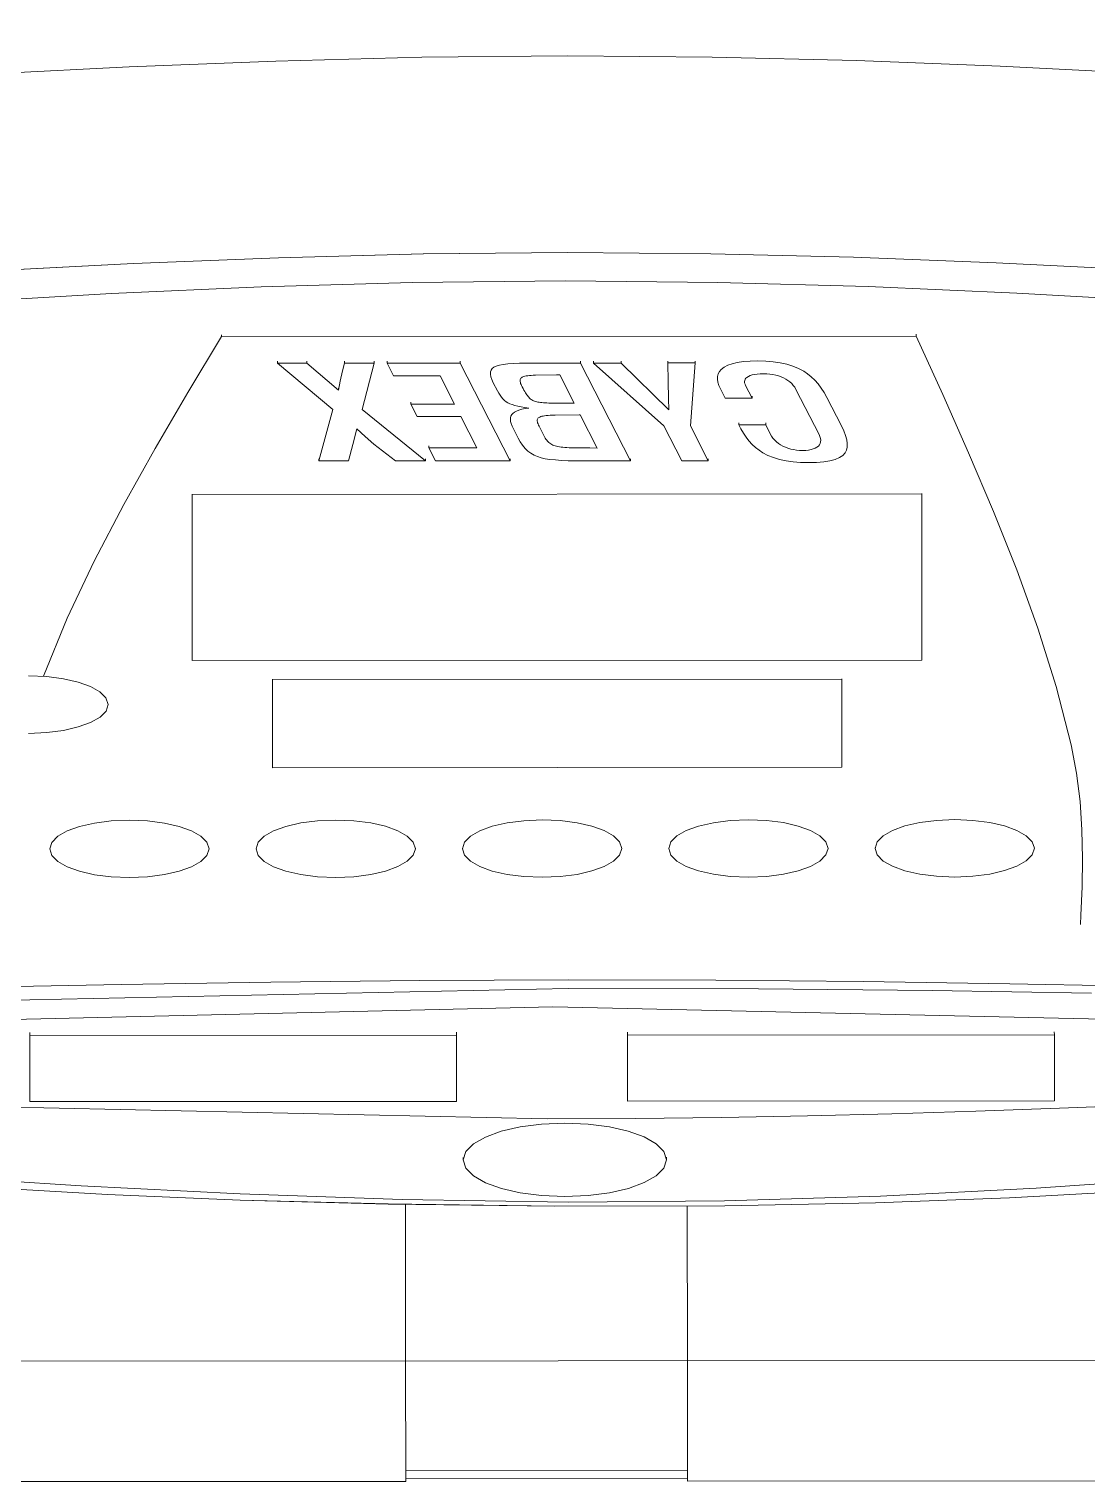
# Model space of a CAD drawing. Extents: x 5706208 to 5786773, y -2031603 to -1909573.
# Drawn here: x 5759920.8 to 5760154.9, y -1986956.7 to -1986635.1 of the extents above; entities that cross this region are included whole.
import ezdxf

# ---------------------------------------------------------------- set-up
doc = ezdxf.new("R2010")
doc.units = 0
doc.header["$LTSCALE"] = 1000
doc.header["$MEASUREMENT"] = 0
doc.layers.get('0').update_dxf_attribs({"linetype": 'CONTINUOUS'})
doc.layers.add('FURNITURE-r', color=44, linetype='CONTINUOUS')
doc.layers.add('WALL', color=7, linetype='CONTINUOUS')

# ---------------------------------------------------------------- blocks, each defined once
blk = doc.blocks.new('A$C57315646')
at = {"layer": 'FURNITURE-r', "color": 15, "lineweight": 0}
for p, q in [((2.49438, 0.66771), (2.49937, 0.43173)), ((2.41705, 0.24121), (2.41679, 0.62985)), ((2.39011, 0.62185), (2.39021, 0.46774)), ((2.45786, 0.57427), (2.45565, 0.53964)), ((2.50026, 0.53071), (2.49958, 0.56388)), ((2.65136, 0.56574), (2.65325, 0.53291)), ((2.45525, 0.56045), (2.45375, 0.53378)), ((2.49231, 0.56253), (2.49529, 0.43516)), ((2.65826, 0.56022), (2.6599, 0.52802)), ((2.70343, 0.52898), (2.70177, 0.5615)), ((2.47315, 0.55852), (2.47053, 0.43643)), ((2.48963, 0.55103), (2.4743, 0.55102)), ((2.4743, 0.55102), (2.47436, 0.45646)), ((2.48899, 0.45647), (2.48892, 0.55102)), ((2.55603, 0.54725), (2.55586, 0.5513)), ((2.56857, 0.55131), (2.56841, 0.54726)), ((2.56852, 0.54794), (2.58133, 0.54269)), ((2.56852, 0.54794), (2.56852, 0.54794)), ((2.52629, 0.54271), (2.52747, 0.54479)), ((2.52747, 0.54479), (2.52881, 0.54612)), ((2.52881, 0.54612), (2.53026, 0.54659)), ((2.53026, 0.54659), (2.53172, 0.54612)), ((2.53035, 0.54659), (2.53026, 0.54659)), ((2.53172, 0.54612), (2.53306, 0.54479)), ((2.53306, 0.54479), (2.53424, 0.54271)), ((2.55651, 0.54354), (2.55603, 0.54725)), ((2.56841, 0.54726), (2.56793, 0.54355)), ((2.52531, 0.53997), (2.52629, 0.54271)), ((2.53424, 0.54271), (2.53523, 0.53998)), ((2.55727, 0.54027), (2.55651, 0.54354)), ((2.56793, 0.54355), (2.56718, 0.54027)), ((2.58133, 0.54269), (2.59398, 0.53672)), ((2.45565, 0.53964), (2.45387, 0.50444)), ((2.52456, 0.5367), (2.52531, 0.53997)), ((2.53523, 0.53998), (2.53598, 0.5367)), ((2.55825, 0.53754), (2.55727, 0.54027)), ((2.56718, 0.54027), (2.5662, 0.53754)), ((2.52409, 0.53298), (2.52456, 0.5367)), ((2.53598, 0.5367), (2.53646, 0.53299)), ((2.55944, 0.53545), (2.55825, 0.53754)), ((2.56077, 0.53412), (2.55944, 0.53545)), ((2.56502, 0.53546), (2.56369, 0.53413)), ((2.5662, 0.53754), (2.56502, 0.53546)), ((2.59398, 0.53672), (2.60651, 0.53019)), ((2.45375, 0.53378), (2.45251, 0.50439)), ((2.52392, 0.52894), (2.52409, 0.53298)), ((2.53646, 0.53299), (2.53663, 0.52895)), ((2.56223, 0.53366), (2.56077, 0.53412)), ((2.56369, 0.53413), (2.56223, 0.53366)), ((2.56231, 0.53366), (2.56223, 0.53366)), ((2.65325, 0.53291), (2.65473, 0.49978)), ((2.50079, 0.49761), (2.50026, 0.53071)), ((2.52409, 0.5249), (2.52392, 0.52894)), ((2.53663, 0.52895), (2.53647, 0.52491)), ((2.60651, 0.53019), (2.61896, 0.52322)), ((2.6599, 0.52802), (2.66117, 0.49588)), ((2.70472, 0.49652), (2.70343, 0.52898)), ((2.52457, 0.52119), (2.52409, 0.5249)), ((2.53647, 0.52491), (2.53599, 0.52119)), ((2.61896, 0.52322), (2.63135, 0.51597)), ((2.52532, 0.51791), (2.52457, 0.52119)), ((2.53599, 0.52119), (2.53524, 0.51792)), ((2.52631, 0.51518), (2.52532, 0.51791)), ((2.52749, 0.5131), (2.52631, 0.51518)), ((2.53426, 0.51518), (2.53308, 0.5131)), ((2.53524, 0.51792), (2.53426, 0.51518)), ((2.63135, 0.51597), (2.64371, 0.50857)), ((2.52883, 0.51177), (2.52749, 0.5131)), ((2.53308, 0.5131), (2.53174, 0.51177)), ((2.60884, 0.51503), (2.57196, 0.515)), ((2.57196, 0.515), (2.57207, 0.35338)), ((2.60887, 0.3534), (2.60876, 0.51503)), ((2.53029, 0.5113), (2.52883, 0.51177)), ((2.53174, 0.51177), (2.53029, 0.5113)), ((2.53037, 0.5113), (2.53029, 0.5113)), ((2.64371, 0.50857), (2.64381, 0.35466)), ((2.64371, 0.50857), (2.64414, 0.50857)), ((2.45251, 0.50439), (2.45163, 0.4716)), ((2.45387, 0.50444), (2.45264, 0.46852)), ((2.52632, 0.497), (2.5275, 0.49909)), ((2.5275, 0.49909), (2.52884, 0.50041)), ((2.52884, 0.50041), (2.53029, 0.50088)), ((2.53029, 0.50088), (2.53175, 0.50042)), ((2.53038, 0.50088), (2.53029, 0.50088)), ((2.53175, 0.50042), (2.53309, 0.49909)), ((2.53309, 0.49909), (2.53427, 0.49701)), ((2.65473, 0.49978), (2.6557, 0.46628)), ((2.50114, 0.4646), (2.50079, 0.49761)), ((2.52534, 0.49427), (2.52632, 0.497)), ((2.53427, 0.49701), (2.53526, 0.49427)), ((2.56784, 0.49722), (2.54825, 0.49721)), ((2.54825, 0.49721), (2.54834, 0.37114)), ((2.56784, 0.37115), (2.56775, 0.49722)), ((2.63781, 0.4961), (2.6276, 0.48389)), ((2.63781, 0.4961), (2.63781, 0.48962)), ((2.63825, 0.4961), (2.63781, 0.4961)), ((2.66117, 0.49588), (2.66201, 0.46383)), ((2.70556, 0.46416), (2.70472, 0.49652)), ((2.52459, 0.49099), (2.52534, 0.49427)), ((2.53526, 0.49427), (2.53601, 0.491)), ((2.52412, 0.48728), (2.52459, 0.49099)), ((2.53601, 0.491), (2.53649, 0.48729)), ((2.63781, 0.48962), (2.63185, 0.48264)), ((2.63781, 0.48962), (2.63825, 0.48962)), ((2.52395, 0.48324), (2.52412, 0.48728)), ((2.53649, 0.48729), (2.53666, 0.48324)), ((2.61618, 0.48699), (2.61619, 0.48043)), ((2.61618, 0.48699), (2.61662, 0.48699)), ((2.6276, 0.48389), (2.61618, 0.48699)), ((2.52412, 0.47919), (2.52395, 0.48324)), ((2.53666, 0.48324), (2.5365, 0.4792)), ((2.61619, 0.48043), (2.61979, 0.47948)), ((2.63386, 0.48227), (2.63185, 0.48264)), ((2.63185, 0.48264), (2.63229, 0.48264)), ((2.6361, 0.48172), (2.63386, 0.48227)), ((2.63782, 0.48133), (2.6361, 0.48172)), ((2.63826, 0.48133), (2.63782, 0.48133)), ((2.63782, 0.47469), (2.63782, 0.48133)), ((2.5246, 0.47548), (2.52412, 0.47919)), ((2.5365, 0.4792), (2.53602, 0.47549)), ((2.6162, 0.46338), (2.62758, 0.47736)), ((2.61979, 0.47948), (2.62327, 0.47855)), ((2.62161, 0.47673), (2.61992, 0.47476)), ((2.62327, 0.47855), (2.62161, 0.47673)), ((2.62758, 0.47736), (2.63782, 0.47469)), ((2.52536, 0.47221), (2.5246, 0.47548)), ((2.53602, 0.47549), (2.53527, 0.47221)), ((2.61992, 0.47476), (2.61619, 0.47002)), ((2.63826, 0.47469), (2.63782, 0.47469)), ((2.45163, 0.4716), (2.45116, 0.43474)), ((2.52634, 0.46947), (2.52536, 0.47221)), ((2.53527, 0.47221), (2.53429, 0.46948)), ((2.63783, 0.47187), (2.635, 0.47042)), ((2.635, 0.47042), (2.63501, 0.46014)), ((2.63783, 0.47187), (2.63784, 0.45565)), ((2.63826, 0.47187), (2.63783, 0.47187)), ((2.39021, 0.46774), (2.41681, 0.46776)), ((2.3908, 0.46774), (2.39084, 0.40532)), ((2.39255, 0.46774), (2.39259, 0.40532)), ((2.45158, 0.46778), (2.41698, 0.46776)), ((2.45264, 0.46852), (2.45206, 0.43174)), ((2.52752, 0.46739), (2.52634, 0.46947)), ((2.52886, 0.46606), (2.52752, 0.46739)), ((2.53311, 0.46739), (2.53177, 0.46607)), ((2.53429, 0.46948), (2.53311, 0.46739)), ((2.61619, 0.47002), (2.6162, 0.46338)), ((2.50128, 0.4317), (2.50114, 0.4646)), ((2.53032, 0.4656), (2.52886, 0.46606)), ((2.53177, 0.46607), (2.53032, 0.4656)), ((2.5304, 0.4656), (2.53032, 0.4656)), ((2.62874, 0.46659), (2.62604, 0.46521)), ((2.62604, 0.46521), (2.62605, 0.45556)), ((2.62874, 0.46659), (2.62918, 0.46659)), ((2.62875, 0.45694), (2.62874, 0.46659)), ((2.6557, 0.46628), (2.65604, 0.43233)), ((2.66201, 0.46383), (2.66232, 0.43189)), ((2.70588, 0.4319), (2.70556, 0.46416)), ((2.61664, 0.46338), (2.6162, 0.46338)), ((2.61909, 0.46263), (2.61621, 0.46116)), ((2.61621, 0.46116), (2.61623, 0.44461)), ((2.61909, 0.46263), (2.61953, 0.46263)), ((2.6191, 0.45201), (2.61909, 0.46263)), ((2.63501, 0.46014), (2.62875, 0.45694)), ((2.45784, 0.45269), (2.45954, 0.45439)), ((2.45954, 0.45439), (2.4614, 0.45499)), ((2.4614, 0.45499), (2.46325, 0.45439)), ((2.46196, 0.45499), (2.4614, 0.45499)), ((2.46325, 0.45439), (2.46496, 0.4527)), ((2.47436, 0.45646), (2.48899, 0.45647)), ((2.4897, 0.45647), (2.48899, 0.45647)), ((2.52753, 0.45338), (2.52887, 0.45471)), ((2.52887, 0.45471), (2.53032, 0.45518)), ((2.53032, 0.45518), (2.53178, 0.45471)), ((2.53041, 0.45518), (2.53032, 0.45518)), ((2.53178, 0.45471), (2.53312, 0.45338)), ((2.61623, 0.44461), (2.63784, 0.45565)), ((2.62605, 0.45556), (2.6191, 0.45201)), ((2.63784, 0.45565), (2.63827, 0.45565)), ((2.45633, 0.45004), (2.45784, 0.45269)), ((2.46496, 0.4527), (2.46647, 0.45004)), ((2.52537, 0.44856), (2.52635, 0.4513)), ((2.52635, 0.4513), (2.52753, 0.45338)), ((2.53312, 0.45338), (2.5343, 0.4513)), ((2.5343, 0.4513), (2.53529, 0.44857)), ((2.45508, 0.44655), (2.45633, 0.45004)), ((2.46647, 0.45004), (2.46773, 0.44656)), ((2.52462, 0.44529), (2.52537, 0.44856)), ((2.53529, 0.44857), (2.53604, 0.44529)), ((2.63351, 0.44835), (2.6317, 0.44742)), ((2.63421, 0.44866), (2.63351, 0.44835)), ((2.63483, 0.44886), (2.63421, 0.44866)), ((2.63539, 0.44896), (2.63483, 0.44886)), ((2.63539, 0.44896), (2.63588, 0.44893)), ((2.63582, 0.44896), (2.63539, 0.44896)), ((2.63588, 0.44893), (2.6363, 0.4488)), ((2.6363, 0.4488), (2.63666, 0.44855)), ((2.63666, 0.44855), (2.63695, 0.4482)), ((2.63695, 0.4482), (2.63718, 0.44767)), ((2.63718, 0.44767), (2.63739, 0.44698)), ((2.45412, 0.44237), (2.45508, 0.44655)), ((2.46773, 0.44656), (2.46869, 0.44238)), ((2.52415, 0.44157), (2.52462, 0.44529)), ((2.53604, 0.44529), (2.53652, 0.44158)), ((2.61666, 0.44461), (2.61623, 0.44461)), ((2.62444, 0.44437), (2.62389, 0.44417)), ((2.62493, 0.4445), (2.62444, 0.44437)), ((2.62538, 0.44455), (2.62493, 0.4445)), ((2.62538, 0.44455), (2.62582, 0.44455)), ((2.62578, 0.44453), (2.62538, 0.44455)), ((2.62613, 0.44443), (2.62578, 0.44453)), ((2.62643, 0.44426), (2.62613, 0.44443)), ((2.62886, 0.44467), (2.62867, 0.44417)), ((2.62907, 0.4451), (2.62886, 0.44467)), ((2.6293, 0.44548), (2.62907, 0.4451)), ((2.62958, 0.44584), (2.6293, 0.44548)), ((2.62991, 0.44619), (2.62958, 0.44584)), ((2.63029, 0.44652), (2.62991, 0.44619)), ((2.63071, 0.44684), (2.63029, 0.44652)), ((2.63118, 0.44714), (2.63071, 0.44684)), ((2.6317, 0.44742), (2.63118, 0.44714)), ((2.63739, 0.44698), (2.63755, 0.44612)), ((2.63755, 0.44612), (2.63768, 0.44508)), ((2.63768, 0.44508), (2.63777, 0.44387)), ((2.45352, 0.43764), (2.45412, 0.44237)), ((2.46869, 0.44238), (2.4693, 0.43765)), ((2.52398, 0.43753), (2.52415, 0.44157)), ((2.53652, 0.44158), (2.53669, 0.43754)), ((2.61897, 0.44127), (2.61838, 0.44065)), ((2.61964, 0.44184), (2.61897, 0.44127)), ((2.62041, 0.44237), (2.61964, 0.44184)), ((2.62126, 0.44285), (2.62041, 0.44237)), ((2.6233, 0.44389), (2.62126, 0.44285)), ((2.62389, 0.44417), (2.6233, 0.44389)), ((2.62672, 0.44401), (2.62643, 0.44426)), ((2.62698, 0.44367), (2.62672, 0.44401)), ((2.62721, 0.44323), (2.62698, 0.44367)), ((2.62742, 0.44269), (2.62721, 0.44323)), ((2.62761, 0.44205), (2.62742, 0.44269)), ((2.62777, 0.44131), (2.62761, 0.44205)), ((2.6279, 0.44048), (2.62777, 0.44131)), ((2.62803, 0.44137), (2.6279, 0.44048)), ((2.62817, 0.44219), (2.62803, 0.44137)), ((2.62832, 0.44293), (2.62817, 0.44219)), ((2.62849, 0.44359), (2.62832, 0.44293)), ((2.62867, 0.44417), (2.62849, 0.44359)), ((2.63129, 0.44121), (2.63105, 0.44106)), ((2.63157, 0.44137), (2.63129, 0.44121)), ((2.63187, 0.44155), (2.63157, 0.44137)), ((2.63221, 0.44174), (2.63187, 0.44155)), ((2.63257, 0.44194), (2.63221, 0.44174)), ((2.63286, 0.44208), (2.63257, 0.44194)), ((2.63312, 0.44219), (2.63286, 0.44208)), ((2.63336, 0.44228), (2.63312, 0.44219)), ((2.63358, 0.44234), (2.63336, 0.44228)), ((2.63377, 0.44238), (2.63358, 0.44234)), ((2.63394, 0.44239), (2.63377, 0.44238)), ((2.63409, 0.44238), (2.63394, 0.44239)), ((2.63424, 0.44235), (2.63409, 0.44238)), ((2.63438, 0.44229), (2.63424, 0.44235)), ((2.6345, 0.4422), (2.63438, 0.44229)), ((2.63462, 0.44208), (2.6345, 0.4422)), ((2.63472, 0.44193), (2.63462, 0.44208)), ((2.63481, 0.44176), (2.63472, 0.44193)), ((2.63489, 0.44156), (2.63481, 0.44176)), ((2.63495, 0.44132), (2.63489, 0.44156)), ((2.635, 0.44103), (2.63495, 0.44132)), ((2.63777, 0.44387), (2.63783, 0.4425)), ((2.63783, 0.4425), (2.63785, 0.44095)), ((2.61713, 0.43853), (2.61689, 0.43776)), ((2.61746, 0.43929), (2.61713, 0.43853)), ((2.61788, 0.43999), (2.61746, 0.43929)), ((2.61838, 0.44065), (2.61788, 0.43999)), ((2.62385, 0.43819), (2.62181, 0.43715)), ((2.62412, 0.43832), (2.62385, 0.43819)), ((2.62437, 0.43843), (2.62412, 0.43832)), ((2.6246, 0.43851), (2.62437, 0.43843)), ((2.62481, 0.43857), (2.6246, 0.43851)), ((2.625, 0.43861), (2.62481, 0.43857)), ((2.62517, 0.43862), (2.625, 0.43861)), ((2.62532, 0.4386), (2.62517, 0.43862)), ((2.62546, 0.43855), (2.62532, 0.4386)), ((2.62559, 0.43847), (2.62546, 0.43855)), ((2.62571, 0.43836), (2.62559, 0.43847)), ((2.62581, 0.43821), (2.62571, 0.43836)), ((2.62591, 0.43804), (2.62581, 0.43821)), ((2.62599, 0.43783), (2.62591, 0.43804)), ((2.62916, 0.43816), (2.62912, 0.43785)), ((2.62921, 0.43845), (2.62916, 0.43816)), ((2.62927, 0.43872), (2.62921, 0.43845)), ((2.62934, 0.43897), (2.62927, 0.43872)), ((2.62941, 0.4392), (2.62934, 0.43897)), ((2.6295, 0.43942), (2.62941, 0.4392)), ((2.62959, 0.43961), (2.6295, 0.43942)), ((2.6297, 0.43979), (2.62959, 0.43961)), ((2.62982, 0.43997), (2.6297, 0.43979)), ((2.62996, 0.44014), (2.62982, 0.43997)), ((2.63011, 0.44031), (2.62996, 0.44014)), ((2.63028, 0.44048), (2.63011, 0.44031)), ((2.63046, 0.44064), (2.63028, 0.44048)), ((2.63066, 0.44079), (2.63046, 0.44064)), ((2.63084, 0.44092), (2.63066, 0.44079)), ((2.63105, 0.44106), (2.63084, 0.44092)), ((2.63505, 0.44071), (2.635, 0.44103)), ((2.63509, 0.44034), (2.63505, 0.44071)), ((2.63513, 0.43994), (2.63509, 0.44034)), ((2.63516, 0.43949), (2.63513, 0.43994)), ((2.63519, 0.439), (2.63516, 0.43949)), ((2.63524, 0.43433), (2.63519, 0.439)), ((2.63785, 0.44095), (2.63785, 0.42901)), ((2.45116, 0.43474), (2.45123, 0.39704)), ((2.45331, 0.43248), (2.45352, 0.43764)), ((2.4693, 0.43765), (2.46952, 0.43249)), ((2.47053, 0.43643), (2.47055, 0.41692)), ((2.49529, 0.43516), (2.49244, 0.30926)), ((2.52415, 0.43349), (2.52398, 0.43753)), ((2.53669, 0.43754), (2.53653, 0.4335)), ((2.61652, 0.43579), (2.61639, 0.43459)), ((2.61668, 0.43685), (2.61652, 0.43579)), ((2.61689, 0.43776), (2.61668, 0.43685)), ((2.61959, 0.43489), (2.6195, 0.43461)), ((2.6197, 0.43515), (2.61959, 0.43489)), ((2.61981, 0.43539), (2.6197, 0.43515)), ((2.61994, 0.43561), (2.61981, 0.43539)), ((2.62009, 0.43582), (2.61994, 0.43561)), ((2.62024, 0.43601), (2.62009, 0.43582)), ((2.6204, 0.43618), (2.62024, 0.43601)), ((2.62058, 0.43634), (2.6204, 0.43618)), ((2.62078, 0.43651), (2.62058, 0.43634)), ((2.621, 0.43667), (2.62078, 0.43651)), ((2.62125, 0.43683), (2.621, 0.43667)), ((2.62152, 0.43699), (2.62125, 0.43683)), ((2.62181, 0.43715), (2.62152, 0.43699)), ((2.62606, 0.43759), (2.62599, 0.43783)), ((2.62612, 0.43732), (2.62606, 0.43759)), ((2.62618, 0.437), (2.62612, 0.43732)), ((2.62622, 0.43663), (2.62618, 0.437)), ((2.62626, 0.4362), (2.62622, 0.43663)), ((2.62629, 0.43573), (2.62626, 0.4362)), ((2.62632, 0.43521), (2.62629, 0.43573)), ((2.62634, 0.43464), (2.62632, 0.43521)), ((2.62639, 0.42934), (2.62634, 0.43464)), ((2.62901, 0.436), (2.629, 0.43552)), ((2.629, 0.43552), (2.629, 0.43499)), ((2.629, 0.43499), (2.629, 0.43224)), ((2.62902, 0.43645), (2.62901, 0.436)), ((2.62904, 0.43686), (2.62902, 0.43645)), ((2.62906, 0.43722), (2.62904, 0.43686)), ((2.62909, 0.43756), (2.62906, 0.43722)), ((2.62912, 0.43785), (2.62909, 0.43756)), ((2.45206, 0.43174), (2.45231, 0.39714)), ((2.45352, 0.42733), (2.45331, 0.43248)), ((2.46952, 0.43249), (2.46931, 0.42734)), ((2.49937, 0.43173), (2.49926, 0.38956)), ((2.50118, 0.39901), (2.50128, 0.4317)), ((2.52463, 0.42978), (2.52415, 0.43349)), ((2.53653, 0.4335), (2.53605, 0.42978)), ((2.61624, 0.43177), (2.61622, 0.43015)), ((2.61629, 0.43325), (2.61624, 0.43177)), ((2.61639, 0.43459), (2.61629, 0.43325)), ((2.6191, 0.43153), (2.61906, 0.42695)), ((2.61913, 0.43204), (2.6191, 0.43153)), ((2.61916, 0.4325), (2.61913, 0.43204)), ((2.6192, 0.43293), (2.61916, 0.4325)), ((2.61924, 0.43333), (2.6192, 0.43293)), ((2.6193, 0.4337), (2.61924, 0.43333)), ((2.61936, 0.43403), (2.6193, 0.4337)), ((2.61942, 0.43432), (2.61936, 0.43403)), ((2.6195, 0.43461), (2.61942, 0.43432)), ((2.62895, 0.4304), (2.63524, 0.43361)), ((2.62899, 0.43143), (2.62898, 0.43116)), ((2.629, 0.43169), (2.62899, 0.43143)), ((2.629, 0.43224), (2.629, 0.43196)), ((2.629, 0.43196), (2.629, 0.43169)), ((2.63524, 0.43361), (2.63524, 0.43433)), ((2.65604, 0.43233), (2.65571, 0.3986)), ((2.66232, 0.43189), (2.66205, 0.40015)), ((2.70561, 0.39985), (2.70588, 0.4319)), ((2.52539, 0.4265), (2.52463, 0.42978)), ((2.53605, 0.42978), (2.5353, 0.42651)), ((2.61622, 0.43015), (2.61623, 0.41796)), ((2.61623, 0.41796), (2.63785, 0.42901)), ((2.61903, 0.42533), (2.62639, 0.42909)), ((2.62639, 0.42909), (2.62639, 0.42934)), ((2.62896, 0.43065), (2.62895, 0.4304)), ((2.62898, 0.4309), (2.62896, 0.43065)), ((2.62898, 0.43116), (2.62898, 0.4309)), ((2.63785, 0.42901), (2.63829, 0.42901)), ((2.45414, 0.42259), (2.45352, 0.42733)), ((2.46931, 0.42734), (2.4687, 0.4226)), ((2.52637, 0.42377), (2.52539, 0.4265)), ((2.5353, 0.42651), (2.53432, 0.42377)), ((2.61906, 0.42695), (2.61903, 0.42533)), ((2.63786, 0.42612), (2.62392, 0.41053)), ((2.63786, 0.42612), (2.63786, 0.42003)), ((2.63829, 0.42612), (2.63786, 0.42612)), ((2.4551, 0.41842), (2.45414, 0.42259)), ((2.4687, 0.4226), (2.46774, 0.41843)), ((2.52755, 0.42168), (2.52637, 0.42377)), ((2.53432, 0.42377), (2.53314, 0.42169)), ((2.48972, 0.41862), (2.47438, 0.41861)), ((2.47438, 0.41861), (2.47445, 0.32406)), ((2.48907, 0.32406), (2.48901, 0.41862)), ((2.52889, 0.42036), (2.52755, 0.42168)), ((2.53035, 0.41989), (2.52889, 0.42036)), ((2.5318, 0.42036), (2.53035, 0.41989)), ((2.53043, 0.41989), (2.53035, 0.41989)), ((2.53314, 0.42169), (2.5318, 0.42036)), ((2.63786, 0.42003), (2.6275, 0.40944)), ((2.63786, 0.42003), (2.6383, 0.42003)), ((2.45636, 0.41493), (2.4551, 0.41842)), ((2.46774, 0.41843), (2.46649, 0.41494)), ((2.47055, 0.41692), (2.47076, 0.39772)), ((2.61667, 0.41796), (2.61623, 0.41796)), ((2.45786, 0.41228), (2.45636, 0.41493)), ((2.45957, 0.41058), (2.45786, 0.41228)), ((2.46499, 0.41228), (2.46328, 0.41059)), ((2.46649, 0.41494), (2.46499, 0.41228)), ((2.46143, 0.40999), (2.45957, 0.41058)), ((2.46328, 0.41059), (2.46143, 0.40999)), ((2.46199, 0.40999), (2.46143, 0.40999)), ((2.52756, 0.40767), (2.5289, 0.409)), ((2.5289, 0.409), (2.53035, 0.40947)), ((2.53035, 0.40947), (2.53181, 0.40901)), ((2.53044, 0.40947), (2.53035, 0.40947)), ((2.53181, 0.40901), (2.53315, 0.40768)), ((2.62392, 0.41053), (2.61623, 0.4066)), ((2.6275, 0.40944), (2.63003, 0.4095)), ((2.63003, 0.4095), (2.63376, 0.40963)), ((2.63376, 0.40963), (2.63787, 0.4097)), ((2.63787, 0.4097), (2.6383, 0.4097)), ((2.63787, 0.4036), (2.63787, 0.4097)), ((2.52638, 0.40559), (2.52756, 0.40767)), ((2.53315, 0.40768), (2.53433, 0.40559)), ((2.61623, 0.4066), (2.61624, 0.40071)), ((2.41685, 0.40533), (2.39026, 0.40531)), ((2.39026, 0.40531), (2.39036, 0.25121)), ((2.45122, 0.40536), (2.41702, 0.40533)), ((2.52465, 0.39958), (2.5254, 0.40286)), ((2.5254, 0.40286), (2.52638, 0.40559)), ((2.53433, 0.40559), (2.53532, 0.40286)), ((2.53532, 0.40286), (2.53607, 0.39959)), ((2.61624, 0.40071), (2.62392, 0.40464)), ((2.62392, 0.40464), (2.63787, 0.4036)), ((2.63831, 0.40361), (2.63787, 0.4036)), ((2.52418, 0.39587), (2.52465, 0.39958)), ((2.53607, 0.39959), (2.53655, 0.39588)), ((2.61668, 0.40071), (2.61624, 0.40071)), ((2.66205, 0.40015), (2.66127, 0.36852)), ((2.70482, 0.3679), (2.70561, 0.39985)), ((2.45123, 0.39704), (2.45188, 0.3637)), ((2.45231, 0.39714), (2.45339, 0.36258)), ((2.47076, 0.39772), (2.47113, 0.37877)), ((2.50088, 0.36643), (2.50118, 0.39901)), ((2.63212, 0.398), (2.63009, 0.39696)), ((2.63009, 0.39696), (2.63009, 0.39102)), ((2.63289, 0.39835), (2.63212, 0.398)), ((2.63361, 0.39857), (2.63289, 0.39835)), ((2.63428, 0.39867), (2.63361, 0.39857)), ((2.63428, 0.39867), (2.6349, 0.39864)), ((2.63472, 0.39867), (2.63428, 0.39867)), ((2.6349, 0.39864), (2.63547, 0.3985)), ((2.63547, 0.3985), (2.63598, 0.39823)), ((2.63598, 0.39823), (2.63645, 0.39784)), ((2.63645, 0.39784), (2.63695, 0.39721)), ((2.63695, 0.39721), (2.63737, 0.39641)), ((2.63737, 0.39641), (2.63772, 0.39543)), ((2.65571, 0.3986), (2.65478, 0.3653)), ((2.52401, 0.39182), (2.52418, 0.39587)), ((2.53655, 0.39588), (2.53672, 0.39183)), ((2.62143, 0.39236), (2.62233, 0.39295)), ((2.62233, 0.39295), (2.6233, 0.39349)), ((2.6233, 0.39349), (2.62417, 0.39393)), ((2.62417, 0.388), (2.62417, 0.39393)), ((2.62417, 0.39393), (2.62461, 0.39393)), ((2.63772, 0.39543), (2.63799, 0.39428)), ((2.63799, 0.39428), (2.63818, 0.39294)), ((2.63818, 0.39294), (2.6383, 0.39143)), ((2.49926, 0.38956), (2.4989, 0.35115)), ((2.52418, 0.38778), (2.52401, 0.39182)), ((2.53672, 0.39183), (2.53656, 0.38779)), ((2.61855, 0.38947), (2.61916, 0.39027)), ((2.61916, 0.39027), (2.61984, 0.39102)), ((2.61984, 0.39102), (2.6206, 0.39171)), ((2.6206, 0.39171), (2.62143, 0.39236)), ((2.63009, 0.39102), (2.63287, 0.39245)), ((2.63053, 0.39102), (2.63009, 0.39102)), ((2.63287, 0.39245), (2.63319, 0.39258)), ((2.63319, 0.39258), (2.63348, 0.39266)), ((2.63348, 0.39266), (2.63376, 0.39267)), ((2.63376, 0.39267), (2.63401, 0.39263)), ((2.63401, 0.39263), (2.63426, 0.39253)), ((2.63426, 0.39253), (2.63448, 0.39237)), ((2.63448, 0.39237), (2.63469, 0.39215)), ((2.63469, 0.39215), (2.6349, 0.39183)), ((2.6349, 0.39183), (2.63508, 0.39145)), ((2.63508, 0.39145), (2.63523, 0.39099)), ((2.63523, 0.39099), (2.63534, 0.39047)), ((2.63534, 0.39047), (2.63542, 0.38988)), ((2.63542, 0.38988), (2.63547, 0.38922)), ((2.63834, 0.38974), (2.63829, 0.38799)), ((2.6383, 0.39143), (2.63834, 0.38974)), ((2.52466, 0.38407), (2.52418, 0.38778)), ((2.53656, 0.38779), (2.53608, 0.38408)), ((2.61693, 0.38627), (2.61742, 0.3875)), ((2.61742, 0.3875), (2.61801, 0.38862)), ((2.61801, 0.38862), (2.61855, 0.38947)), ((2.62082, 0.38603), (2.62124, 0.38639)), ((2.62124, 0.38639), (2.6217, 0.3867)), ((2.6217, 0.3867), (2.62218, 0.38698)), ((2.62218, 0.38698), (2.62417, 0.388)), ((2.62461, 0.388), (2.62417, 0.388)), ((2.63532, 0.38642), (2.6352, 0.38578)), ((2.63542, 0.38708), (2.63532, 0.38642)), ((2.63547, 0.38777), (2.63542, 0.38708)), ((2.63547, 0.38922), (2.63549, 0.38849)), ((2.63549, 0.38849), (2.63547, 0.38777)), ((2.63829, 0.38799), (2.63815, 0.38634)), ((2.52542, 0.38079), (2.52466, 0.38407)), ((2.53608, 0.38408), (2.53533, 0.3808)), ((2.61599, 0.38194), (2.61621, 0.38349)), ((2.61621, 0.38349), (2.61653, 0.38493)), ((2.61653, 0.38493), (2.61693, 0.38627)), ((2.61899, 0.38306), (2.6192, 0.38364)), ((2.6192, 0.38364), (2.61945, 0.38419)), ((2.61945, 0.38419), (2.61974, 0.38471)), ((2.61974, 0.38471), (2.62007, 0.38519)), ((2.62007, 0.38519), (2.62043, 0.38563)), ((2.62043, 0.38563), (2.62082, 0.38603)), ((2.63432, 0.38354), (2.63401, 0.38306)), ((2.63459, 0.38406), (2.63432, 0.38354)), ((2.63483, 0.3846), (2.63459, 0.38406)), ((2.63503, 0.38518), (2.63483, 0.3846)), ((2.6352, 0.38578), (2.63503, 0.38518)), ((2.63759, 0.38333), (2.63716, 0.38198)), ((2.63792, 0.38478), (2.63759, 0.38333)), ((2.63815, 0.38634), (2.63792, 0.38478)), ((2.5264, 0.37806), (2.52542, 0.38079)), ((2.53533, 0.3808), (2.53435, 0.37807)), ((2.61581, 0.37852), (2.61586, 0.38028)), ((2.61586, 0.38028), (2.61599, 0.38194)), ((2.61851, 0.37981), (2.61853, 0.38051)), ((2.61853, 0.38051), (2.61859, 0.38119)), ((2.61859, 0.38119), (2.61868, 0.38184)), ((2.61868, 0.38184), (2.61882, 0.38246)), ((2.61882, 0.38246), (2.61899, 0.38306)), ((2.63203, 0.38131), (2.622, 0.37618)), ((2.63249, 0.38157), (2.63203, 0.38131)), ((2.63291, 0.38188), (2.63249, 0.38157)), ((2.63331, 0.38223), (2.63291, 0.38188)), ((2.63367, 0.38262), (2.63331, 0.38223)), ((2.63401, 0.38306), (2.63367, 0.38262)), ((2.63665, 0.38073), (2.63603, 0.37958)), ((2.63716, 0.38198), (2.63665, 0.38073)), ((2.47113, 0.37877), (2.47163, 0.36003)), ((2.52758, 0.37598), (2.5264, 0.37806)), ((2.53435, 0.37807), (2.53317, 0.37598)), ((2.61586, 0.37673), (2.61581, 0.37852)), ((2.61599, 0.37514), (2.61586, 0.37673)), ((2.61853, 0.37913), (2.61851, 0.37981)), ((2.61859, 0.37851), (2.61853, 0.37913)), ((2.61869, 0.37795), (2.61859, 0.37851)), ((2.61883, 0.37746), (2.61869, 0.37795)), ((2.61901, 0.37702), (2.61883, 0.37746)), ((2.61923, 0.37665), (2.61901, 0.37702)), ((2.63405, 0.37711), (2.63322, 0.37638)), ((2.63479, 0.37789), (2.63405, 0.37711)), ((2.63545, 0.37871), (2.63479, 0.37789)), ((2.63603, 0.37958), (2.63545, 0.37871)), ((2.52892, 0.37465), (2.52758, 0.37598)), ((2.53038, 0.37419), (2.52892, 0.37465)), ((2.53183, 0.37465), (2.53038, 0.37419)), ((2.53046, 0.37419), (2.53038, 0.37419)), ((2.53317, 0.37598), (2.53183, 0.37465)), ((2.61622, 0.37377), (2.61599, 0.37514)), ((2.61653, 0.3726), (2.61622, 0.37377)), ((2.61948, 0.37633), (2.61923, 0.37665)), ((2.61977, 0.3761), (2.61948, 0.37633)), ((2.62007, 0.37593), (2.61977, 0.3761)), ((2.62041, 0.37584), (2.62007, 0.37593)), ((2.62077, 0.37582), (2.62041, 0.37584)), ((2.62115, 0.37587), (2.62077, 0.37582)), ((2.62156, 0.37599), (2.62115, 0.37587)), ((2.622, 0.37618), (2.62156, 0.37599)), ((2.63026, 0.37447), (2.62395, 0.37124)), ((2.63133, 0.37506), (2.63026, 0.37447)), ((2.63232, 0.3757), (2.63133, 0.37506)), ((2.63322, 0.37638), (2.63232, 0.3757)), ((2.54834, 0.37114), (2.56784, 0.37115)), ((2.56792, 0.37115), (2.56784, 0.37115)), ((2.61693, 0.37165), (2.61653, 0.3726)), ((2.61742, 0.3709), (2.61693, 0.37165)), ((2.618, 0.37036), (2.61742, 0.3709)), ((2.61857, 0.37008), (2.618, 0.37036)), ((2.62178, 0.37031), (2.62084, 0.37005)), ((2.62282, 0.37071), (2.62178, 0.37031)), ((2.62395, 0.37124), (2.62282, 0.37071)), ((2.61923, 0.36993), (2.61857, 0.37008)), ((2.61999, 0.36992), (2.61923, 0.36993)), ((2.62084, 0.37005), (2.61999, 0.36992)), ((2.62042, 0.36992), (2.61999, 0.36992)), ((2.66127, 0.36852), (2.66005, 0.33698)), ((2.70359, 0.33605), (2.70482, 0.3679)), ((2.5004, 0.33394), (2.50088, 0.36643)), ((2.65478, 0.3653), (2.65335, 0.33237)), ((2.45188, 0.3637), (2.45301, 0.33398)), ((2.45339, 0.36258), (2.45516, 0.32807)), ((2.52641, 0.35988), (2.52759, 0.36197)), ((2.52759, 0.36197), (2.52893, 0.3633)), ((2.52893, 0.3633), (2.53039, 0.36376)), ((2.53039, 0.36376), (2.53184, 0.3633)), ((2.53047, 0.36376), (2.53039, 0.36376)), ((2.53184, 0.3633), (2.53318, 0.36197)), ((2.53318, 0.36197), (2.53436, 0.35989)), ((2.47163, 0.36003), (2.47222, 0.34143)), ((2.52543, 0.35715), (2.52641, 0.35988)), ((2.53436, 0.35989), (2.53535, 0.35716)), ((2.52468, 0.35387), (2.52543, 0.35715)), ((2.53535, 0.35716), (2.5361, 0.35388)), ((2.64381, 0.35466), (2.63088, 0.34879)), ((2.64381, 0.35466), (2.64424, 0.35466)), ((2.4989, 0.35115), (2.49832, 0.31584)), ((2.52421, 0.35016), (2.52468, 0.35387)), ((2.5361, 0.35388), (2.53658, 0.35017)), ((2.57207, 0.35338), (2.60887, 0.3534)), ((2.60895, 0.3534), (2.60887, 0.3534)), ((2.52404, 0.34612), (2.52421, 0.35016)), ((2.53658, 0.35017), (2.53675, 0.34613)), ((2.63088, 0.34879), (2.61795, 0.34304)), ((2.52421, 0.34208), (2.52404, 0.34612)), ((2.53675, 0.34613), (2.53659, 0.34208)), ((2.47222, 0.34143), (2.47287, 0.32293)), ((2.52469, 0.33836), (2.52421, 0.34208)), ((2.53659, 0.34208), (2.53611, 0.33837)), ((2.61795, 0.34304), (2.60502, 0.33753)), ((2.52545, 0.33509), (2.52469, 0.33836)), ((2.53611, 0.33837), (2.53536, 0.3351)), ((2.52643, 0.33236), (2.52545, 0.33509)), ((2.53536, 0.3351), (2.53438, 0.33236)), ((2.60502, 0.33753), (2.59209, 0.33238)), ((2.66005, 0.33698), (2.65847, 0.3055)), ((2.70199, 0.30426), (2.70359, 0.33605)), ((2.45301, 0.33398), (2.45452, 0.30715)), ((2.49977, 0.30152), (2.5004, 0.33394)), ((2.52761, 0.33027), (2.52643, 0.33236)), ((2.53438, 0.33236), (2.5332, 0.33028)), ((2.59209, 0.33238), (2.57916, 0.32772)), ((2.65335, 0.33237), (2.65153, 0.29973)), ((2.52895, 0.32895), (2.52761, 0.33027)), ((2.53041, 0.32848), (2.52895, 0.32895)), ((2.53186, 0.32895), (2.53041, 0.32848)), ((2.53049, 0.32848), (2.53041, 0.32848)), ((2.5332, 0.33028), (2.53186, 0.32895)), ((2.45516, 0.32807), (2.45748, 0.29358)), ((2.57916, 0.32772), (2.56622, 0.32366)), ((2.47287, 0.32293), (2.47323, 0.31311)), ((2.47445, 0.32406), (2.48907, 0.32406)), ((2.48978, 0.32407), (2.48907, 0.32406)), ((2.56622, 0.32366), (2.55329, 0.32032)), ((2.54701, 0.31913), (2.54074, 0.31837)), ((2.55329, 0.32032), (2.54701, 0.31913)), ((2.51562, 0.31816), (2.51355, 0.31826)), ((2.5219, 0.31793), (2.51562, 0.31816)), ((2.52818, 0.31784), (2.5219, 0.31793)), ((2.53446, 0.31796), (2.52818, 0.31784)), ((2.52861, 0.31784), (2.52818, 0.31784)), ((2.54074, 0.31837), (2.53446, 0.31796))]:
    blk.add_line(p, q, dxfattribs=at)

msp = doc.modelspace()

# ---------------------------------------------------------------- linework, layer by layer
at = {"layer": 'FURNITURE-r', "color": 15, "lineweight": 0}
for p, q in [((5759976.07, -1986685.65), (5760008.08, -1986684.81)), ((5760008.08, -1986684.81), (5760039.99, -1986684.5)), ((5760039.99, -1986684.5), (5760071.69, -1986684.77)), ((5760071.69, -1986684.77), (5760103.3, -1986685.55)), ((5759911.79, -1986688.56), (5759943.96, -1986686.92)), ((5759943.96, -1986686.92), (5759976.07, -1986685.65)), ((5760103.3, -1986685.55), (5760134.81, -1986686.77)), ((5760134.81, -1986686.77), (5760166.25, -1986688.35)), ((5759804.4, -1986852.27), (5760040.16, -1986847.29)), ((5760040.16, -1986847.29), (5760082.27, -1986847.4)), ((5760082.27, -1986847.4), (5760120.65, -1986847.76)), ((5760120.65, -1986847.76), (5760155.92, -1986848.34)), ((5759897.75, -1986888.76), (5759932.35, -1986890.97)), ((5759932.35, -1986890.97), (5759967.52, -1986892.74)), ((5760143.71, -1986891.45), (5760178.16, -1986889.13)), ((5759911.56, -1986891.36), (5759938.2, -1986892.87)), ((5759938.2, -1986892.87), (5759967.56, -1986894.1)), ((5759967.52, -1986892.74), (5760003.4, -1986893.97)), ((5759967.56, -1986894.1), (5760000.32, -1986894.98)), ((5760003.4, -1986893.97), (5760040.14, -1986894.56)), ((5760040.14, -1986894.56), (5760074.71, -1986894.3)), ((5760074.71, -1986894.3), (5760109.23, -1986893.22)), ((5760108.11, -1986894.73), (5760137.81, -1986893.61)), ((5760109.23, -1986893.22), (5760143.71, -1986891.45)), ((5760137.81, -1986893.61), (5760164.6, -1986892.1)), ((5760000.32, -1986894.98), (5760037.15, -1986895.45)), ((5760037.15, -1986895.45), (5760074.8, -1986895.38)), ((5760074.8, -1986895.38), (5760108.11, -1986894.73)), ((5760230.48, -1986929.53), (5759842.23, -1986929.79))]:
    msp.add_line(p, q, dxfattribs=at)
at = {"layer": 'WALL', "color": 8, "ltscale": 0.1}
msp.add_arc((5760805.73, -1988080.82), 2535, 355.89897, 179.46693, dxfattribs=at)

# ---------------------------------------------------------------- block references
at = {"color": 8, "ltscale": 10, "xscale": 998.9986730661869, "yscale": 998.9986730661869, "zscale": 998.9986730661869, "rotation": 90}
msp.add_blockref('A$C57315646', (5760471.45, -1989344.16), dxfattribs=at)

doc.saveas('drawing.dxf')
